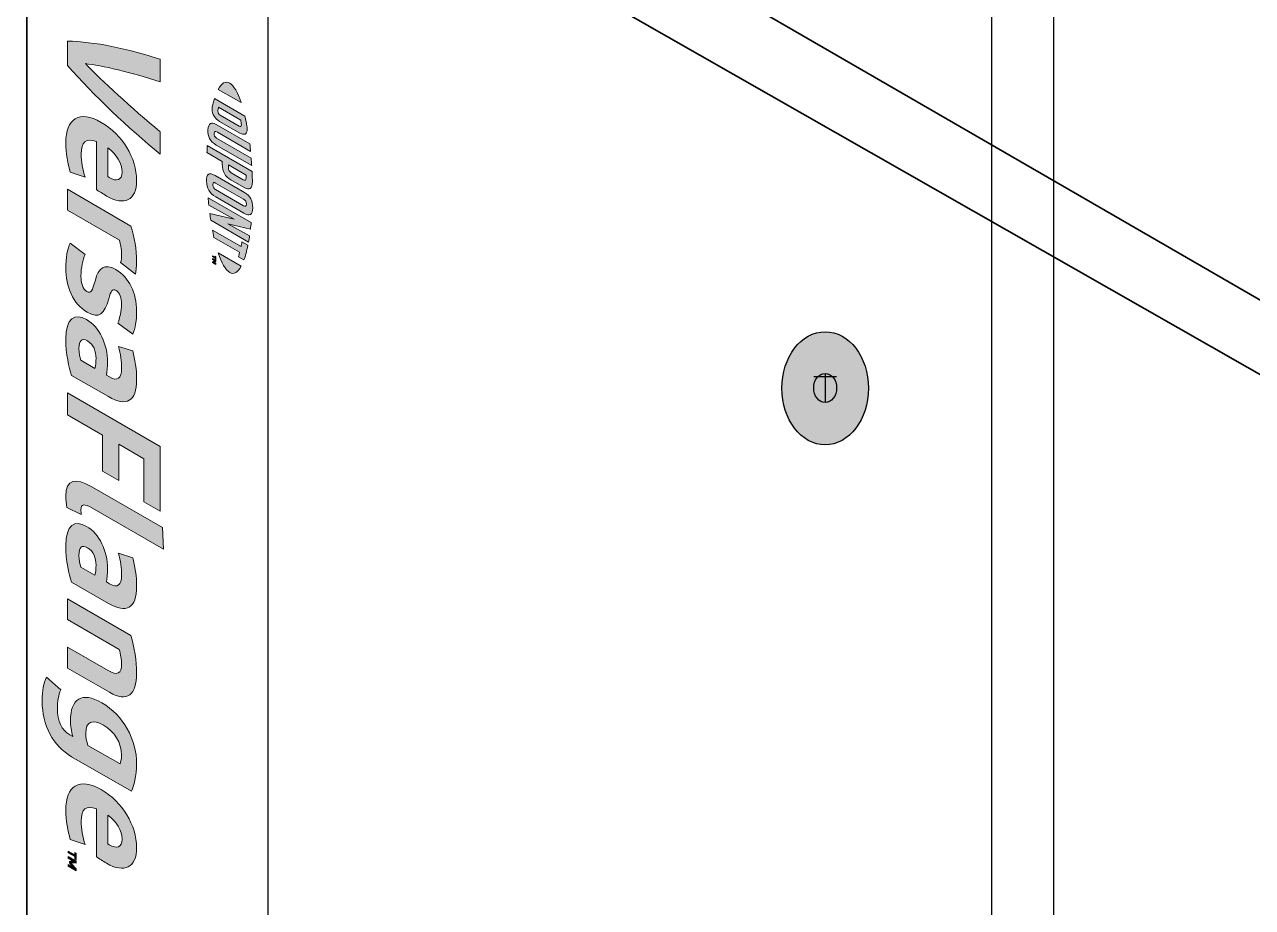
# Model space of a CAD drawing. Header units: inches. Extents: x -20.8 to 74.7, y -53.7 to 19.1.
# Drawn here: x 59.351 to 60.793, y -35.533 to -34.496 of the extents above; entities that cross this region are included whole.
import ezdxf

# ---------------------------------------------------------------- set-up
doc = ezdxf.new("R2010")
doc.units = ezdxf.units.IN
doc.header["$MEASUREMENT"] = 0
for name, color, linetype, lineweight in [('.ATI-TEXT', 7, 'Continuous', 0), ('G-ANNO-TTLB', 7, 'Continuous', 0), ('TYVEK', 7, 'Continuous', 0)]:
    doc.layers.add(name, color=color, linetype=linetype, lineweight=lineweight)

# ---------------------------------------------------------------- blocks, each defined once
blk = doc.blocks.new('Block_549')
at = {"layer": 'TYVEK', "true_color": 0x18467f, "transparency": 33554687}
h = blk.add_hatch(color=156, dxfattribs=at)
h.dxf.hatch_style = 2
edge = h.paths.add_edge_path()
edge.add_spline(control_points=[(59.5917, -34.5645), (59.5868, -34.5616), (59.5821, -34.5645), (59.5781, -34.5718), (59.5781, -34.5718), (59.6052, -34.5874), (59.6052, -34.5874), (59.6013, -34.5755), (59.5967, -34.5673), (59.5917, -34.5645)], knot_values=[0, 0, 0, 0, 1, 1, 1, 2, 2, 2, 3, 3, 3, 3], degree=3, periodic=0)
edge.add_line((59.5917, -34.5645), (59.5917, -34.5645))
h = blk.add_hatch(color=156, dxfattribs=at)
h.dxf.hatch_style = 2
edge = h.paths.add_edge_path()
edge.add_spline(control_points=[(59.5807, -34.6022), (59.5786, -34.601), (59.5779, -34.5992), (59.5779, -34.5975), (59.5779, -34.5961), (59.5783, -34.5943), (59.5787, -34.5929), (59.5787, -34.5929), (59.6046, -34.6078), (59.6046, -34.6078), (59.605, -34.6097), (59.6054, -34.612), (59.6054, -34.6134), (59.6054, -34.6151), (59.6047, -34.6161), (59.6027, -34.6149), (59.6027, -34.6149), (59.5807, -34.6022), (59.5807, -34.6022)], knot_values=[0, 0, 0, 0, 1, 1, 1, 2, 2, 2, 3, 3, 3, 4, 4, 4, 5, 5, 5, 6, 6, 6, 6], degree=3, periodic=0)
edge = h.paths.add_edge_path()
edge.add_spline(control_points=[(59.6122, -34.6184), (59.6122, -34.6157), (59.6115, -34.6114), (59.6096, -34.6033), (59.6096, -34.6033), (59.5737, -34.5826), (59.5737, -34.5826), (59.5721, -34.5878), (59.5711, -34.592), (59.5711, -34.5947), (59.5711, -34.6009), (59.5744, -34.6063), (59.5797, -34.6094), (59.5797, -34.6094), (59.6036, -34.6231), (59.6036, -34.6231), (59.6089, -34.6262), (59.6122, -34.6246), (59.6122, -34.6184)], knot_values=[0, 0, 0, 0, 1, 1, 1, 2, 2, 2, 3, 3, 3, 4, 4, 4, 5, 5, 5, 6, 6, 6, 6], degree=3, periodic=0)
edge.add_line((59.6122, -34.6184), (59.6122, -34.6184))
h = blk.add_hatch(color=156, dxfattribs=at)
h.dxf.hatch_style = 2
edge = h.paths.add_edge_path()
edge.add_spline(control_points=[(59.5764, -34.6291), (59.5744, -34.6279), (59.573, -34.6263), (59.5734, -34.6235), (59.5737, -34.6208), (59.5747, -34.6206), (59.5772, -34.622), (59.5772, -34.622), (59.6163, -34.6446), (59.6163, -34.6446), (59.6161, -34.6426), (59.6156, -34.6379), (59.6154, -34.6359), (59.6154, -34.6359), (59.5758, -34.6131), (59.5758, -34.6131), (59.5695, -34.6095), (59.5671, -34.6116), (59.5662, -34.6194), (59.5655, -34.6266), (59.5688, -34.6332), (59.5758, -34.6372), (59.5758, -34.6372), (59.6176, -34.6613), (59.6176, -34.6613), (59.6175, -34.6597), (59.6171, -34.6543), (59.617, -34.6525), (59.617, -34.6525), (59.5764, -34.6291), (59.5764, -34.6291)], knot_values=[0, 0, 0, 0, 1, 1, 1, 2, 2, 2, 3, 3, 3, 4, 4, 4, 5, 5, 5, 6, 6, 6, 7, 7, 7, 8, 8, 8, 9, 9, 9, 10, 10, 10, 10], degree=3, periodic=0)
h = blk.add_hatch(color=156, dxfattribs=at)
h.dxf.hatch_style = 2
edge = h.paths.add_edge_path()
edge.add_spline(control_points=[(59.5936, -34.6699), (59.5914, -34.6686), (59.5902, -34.667), (59.5902, -34.6636), (59.5902, -34.6636), (59.5902, -34.6606), (59.5902, -34.6606), (59.5902, -34.6606), (59.611, -34.6726), (59.611, -34.6726), (59.611, -34.6739), (59.611, -34.6747), (59.611, -34.6755), (59.611, -34.6792), (59.6098, -34.6792), (59.6075, -34.6779), (59.6075, -34.6779), (59.5936, -34.6699), (59.5936, -34.6699)], knot_values=[0, 0, 0, 0, 1, 1, 1, 2, 2, 2, 3, 3, 3, 4, 4, 4, 5, 5, 5, 6, 6, 6, 6], degree=3, periodic=0)
edge = h.paths.add_edge_path()
edge.add_spline(control_points=[(59.6184, -34.6802), (59.6184, -34.6787), (59.6182, -34.6732), (59.618, -34.6682), (59.618, -34.6682), (59.5653, -34.6378), (59.5653, -34.6378), (59.5653, -34.6394), (59.5651, -34.6437), (59.565, -34.6461), (59.565, -34.6461), (59.5829, -34.6564), (59.5829, -34.6564), (59.5829, -34.6564), (59.5829, -34.6597), (59.5829, -34.6597), (59.5829, -34.6686), (59.5864, -34.6743), (59.5931, -34.6781), (59.5931, -34.6781), (59.6086, -34.6871), (59.6086, -34.6871), (59.6151, -34.6909), (59.6184, -34.6886), (59.6184, -34.6802)], knot_values=[0, 0, 0, 0, 1, 1, 1, 2, 2, 2, 3, 3, 3, 4, 4, 4, 5, 5, 5, 6, 6, 6, 7, 7, 7, 8, 8, 8, 8], degree=3, periodic=0)
edge.add_line((59.6184, -34.6802), (59.6184, -34.6802))
h = blk.add_hatch(color=156, dxfattribs=at)
h.dxf.hatch_style = 2
edge = h.paths.add_edge_path()
edge.add_spline(control_points=[(59.5752, -34.6896), (59.5732, -34.6884), (59.5721, -34.6869), (59.572, -34.6839), (59.5719, -34.6808), (59.5731, -34.6806), (59.5752, -34.6818), (59.5752, -34.6818), (59.608, -34.7008), (59.608, -34.7008), (59.6102, -34.702), (59.6114, -34.7036), (59.6113, -34.7066), (59.6112, -34.7096), (59.6101, -34.7097), (59.608, -34.7085), (59.608, -34.7085), (59.5752, -34.6896), (59.5752, -34.6896)], knot_values=[0, 0, 0, 0, 1, 1, 1, 2, 2, 2, 3, 3, 3, 4, 4, 4, 5, 5, 5, 6, 6, 6, 6], degree=3, periodic=0)
edge = h.paths.add_edge_path()
edge.add_spline(control_points=[(59.6187, -34.7108), (59.619, -34.7032), (59.616, -34.6968), (59.609, -34.6928), (59.609, -34.6928), (59.5746, -34.6729), (59.5746, -34.6729), (59.5673, -34.6687), (59.5643, -34.6712), (59.5646, -34.6796), (59.5649, -34.6879), (59.5676, -34.6937), (59.5754, -34.6982), (59.5754, -34.6982), (59.6083, -34.7172), (59.6083, -34.7172), (59.6157, -34.7215), (59.6183, -34.7192), (59.6187, -34.7108)], knot_values=[0, 0, 0, 0, 1, 1, 1, 2, 2, 2, 3, 3, 3, 4, 4, 4, 5, 5, 5, 6, 6, 6, 6], degree=3, periodic=0)
edge.add_line((59.6187, -34.7108), (59.6187, -34.7108))
h = blk.add_hatch(color=156, dxfattribs=at)
h.dxf.hatch_style = 2
edge = h.paths.add_edge_path()
edge.add_spline(control_points=[(59.5894, -34.7298), (59.5894, -34.7298), (59.6161, -34.7359), (59.6161, -34.7359), (59.6164, -34.7335), (59.6167, -34.7305), (59.6169, -34.7283), (59.6169, -34.7283), (59.5664, -34.6991), (59.5664, -34.6991), (59.5665, -34.7009), (59.567, -34.7054), (59.5672, -34.7077), (59.5672, -34.7077), (59.597, -34.7242), (59.597, -34.7242), (59.597, -34.7242), (59.5684, -34.7177), (59.5684, -34.7177), (59.5687, -34.72), (59.5691, -34.7233), (59.5695, -34.7256), (59.5695, -34.7256), (59.6138, -34.7512), (59.6138, -34.7512), (59.6142, -34.7493), (59.6148, -34.7457), (59.615, -34.744), (59.615, -34.744), (59.5894, -34.7298), (59.5894, -34.7298)], knot_values=[0, 0, 0, 0, 1, 1, 1, 2, 2, 2, 3, 3, 3, 4, 4, 4, 5, 5, 5, 6, 6, 6, 7, 7, 7, 8, 8, 8, 9, 9, 9, 10, 10, 10, 10], degree=3, periodic=0)
h = blk.add_hatch(color=156, dxfattribs=at)
h.dxf.hatch_style = 2
edge = h.paths.add_edge_path()
edge.add_spline(control_points=[(59.6061, -34.7509), (59.6058, -34.7528), (59.6054, -34.7547), (59.605, -34.7564), (59.605, -34.7564), (59.5714, -34.7371), (59.5714, -34.7371), (59.5718, -34.7391), (59.5726, -34.743), (59.5732, -34.7457), (59.5732, -34.7457), (59.6034, -34.7631), (59.6034, -34.7631), (59.6029, -34.765), (59.6024, -34.7668), (59.6019, -34.7684), (59.6019, -34.7684), (59.6084, -34.7722), (59.6084, -34.7722), (59.6102, -34.7672), (59.6117, -34.7617), (59.6131, -34.7549), (59.6131, -34.7549), (59.6061, -34.7509), (59.6061, -34.7509)], knot_values=[0, 0, 0, 0, 1, 1, 1, 2, 2, 2, 3, 3, 3, 4, 4, 4, 5, 5, 5, 6, 6, 6, 7, 7, 7, 8, 8, 8, 8], degree=3, periodic=0)
h = blk.add_hatch(color=156, dxfattribs=at)
h.dxf.hatch_style = 2
edge = h.paths.add_edge_path()
edge.add_spline(control_points=[(59.5754, -34.7729), (59.5754, -34.7729), (59.5754, -34.7738), (59.5754, -34.7738), (59.5754, -34.7738), (59.5736, -34.7741), (59.5736, -34.7741), (59.5736, -34.7741), (59.5754, -34.7765), (59.5754, -34.7765), (59.5754, -34.7765), (59.5754, -34.7774), (59.5754, -34.7774), (59.5754, -34.7774), (59.5715, -34.7752), (59.5715, -34.7752), (59.5715, -34.7752), (59.5715, -34.7743), (59.5715, -34.7743), (59.5715, -34.7743), (59.5743, -34.7759), (59.5743, -34.7759), (59.5743, -34.7759), (59.5724, -34.7735), (59.5724, -34.7735), (59.5724, -34.7735), (59.5724, -34.7734), (59.5724, -34.7734), (59.5724, -34.7734), (59.5743, -34.7731), (59.5743, -34.7731), (59.5743, -34.7731), (59.5715, -34.7715), (59.5715, -34.7715), (59.5715, -34.7715), (59.5715, -34.7706), (59.5715, -34.7706), (59.5715, -34.7706), (59.5754, -34.7729), (59.5754, -34.7729)], knot_values=[0, 0, 0, 0, 1, 1, 1, 2, 2, 2, 3, 3, 3, 4, 4, 4, 5, 5, 5, 6, 6, 6, 7, 7, 7, 8, 8, 8, 9, 9, 9, 10, 10, 10, 11, 11, 11, 12, 12, 12, 13, 13, 13, 13], degree=3, periodic=0)
edge = h.paths.add_edge_path()
edge.add_spline(control_points=[(59.5747, -34.7693), (59.5747, -34.7693), (59.5747, -34.7679), (59.5747, -34.7679), (59.5747, -34.7679), (59.5754, -34.7683), (59.5754, -34.7683), (59.5754, -34.7683), (59.5754, -34.7719), (59.5754, -34.7719), (59.5754, -34.7719), (59.5747, -34.7715), (59.5747, -34.7715), (59.5747, -34.7715), (59.5747, -34.7702), (59.5747, -34.7702), (59.5747, -34.7702), (59.5715, -34.7683), (59.5715, -34.7683), (59.5715, -34.7683), (59.5715, -34.7674), (59.5715, -34.7674), (59.5715, -34.7674), (59.5747, -34.7693), (59.5747, -34.7693)], knot_values=[0, 0, 0, 0, 1, 1, 1, 2, 2, 2, 3, 3, 3, 4, 4, 4, 5, 5, 5, 6, 6, 6, 7, 7, 7, 8, 8, 8, 8], degree=3, periodic=0)
h = blk.add_hatch(color=156, dxfattribs=at)
h.dxf.hatch_style = 2
edge = h.paths.add_edge_path()
edge.add_spline(control_points=[(59.5917, -34.7868), (59.5868, -34.784), (59.5821, -34.7757), (59.5781, -34.7638), (59.5781, -34.7638), (59.6052, -34.7795), (59.6052, -34.7795), (59.6013, -34.7868), (59.5967, -34.7897), (59.5917, -34.7868)], knot_values=[0, 0, 0, 0, 1, 1, 1, 2, 2, 2, 3, 3, 3, 3], degree=3, periodic=0)
edge.add_line((59.5917, -34.7868), (59.5917, -34.7868))
at = {"layer": 'TYVEK'}
for points, knots in [([(59.5917, -34.5645), (59.5868, -34.5616), (59.5821, -34.5645), (59.5781, -34.5718), (59.5781, -34.5718), (59.6052, -34.5874), (59.6052, -34.5874), (59.6013, -34.5755), (59.5967, -34.5673), (59.5917, -34.5645)], [0, 0, 0, 0, 1, 1, 1, 2, 2, 2, 3, 3, 3, 3]), ([(59.6122, -34.6184), (59.6122, -34.6157), (59.6115, -34.6114), (59.6096, -34.6033), (59.6096, -34.6033), (59.5737, -34.5826), (59.5737, -34.5826), (59.5721, -34.5878), (59.5711, -34.592), (59.5711, -34.5947), (59.5711, -34.6009), (59.5744, -34.6063), (59.5797, -34.6094), (59.5797, -34.6094), (59.6036, -34.6231), (59.6036, -34.6231), (59.6089, -34.6262), (59.6122, -34.6246), (59.6122, -34.6184)], [0, 0, 0, 0, 1, 1, 1, 2, 2, 2, 3, 3, 3, 4, 4, 4, 5, 5, 5, 6, 6, 6, 6]), ([(59.5807, -34.6022), (59.5786, -34.601), (59.5779, -34.5992), (59.5779, -34.5975), (59.5779, -34.5961), (59.5783, -34.5943), (59.5787, -34.5929), (59.5787, -34.5929), (59.6046, -34.6078), (59.6046, -34.6078), (59.605, -34.6097), (59.6054, -34.612), (59.6054, -34.6134), (59.6054, -34.6151), (59.6047, -34.6161), (59.6027, -34.6149), (59.6027, -34.6149), (59.5807, -34.6022), (59.5807, -34.6022)], [0, 0, 0, 0, 1, 1, 1, 2, 2, 2, 3, 3, 3, 4, 4, 4, 5, 5, 5, 6, 6, 6, 6]), ([(59.5764, -34.6291), (59.5744, -34.6279), (59.573, -34.6263), (59.5734, -34.6235), (59.5737, -34.6208), (59.5747, -34.6206), (59.5772, -34.622), (59.5772, -34.622), (59.6163, -34.6446), (59.6163, -34.6446), (59.6161, -34.6426), (59.6156, -34.6379), (59.6154, -34.6359), (59.6154, -34.6359), (59.5758, -34.6131), (59.5758, -34.6131), (59.5695, -34.6095), (59.5671, -34.6116), (59.5662, -34.6194), (59.5655, -34.6266), (59.5688, -34.6332), (59.5758, -34.6372), (59.5758, -34.6372), (59.6176, -34.6613), (59.6176, -34.6613), (59.6175, -34.6597), (59.6171, -34.6543), (59.617, -34.6525), (59.617, -34.6525), (59.5764, -34.6291), (59.5764, -34.6291)], [0, 0, 0, 0, 1, 1, 1, 2, 2, 2, 3, 3, 3, 4, 4, 4, 5, 5, 5, 6, 6, 6, 7, 7, 7, 8, 8, 8, 9, 9, 9, 10, 10, 10, 10]), ([(59.6184, -34.6802), (59.6184, -34.6787), (59.6182, -34.6732), (59.618, -34.6682), (59.618, -34.6682), (59.5653, -34.6378), (59.5653, -34.6378), (59.5653, -34.6394), (59.5651, -34.6437), (59.565, -34.6461), (59.565, -34.6461), (59.5829, -34.6564), (59.5829, -34.6564), (59.5829, -34.6564), (59.5829, -34.6597), (59.5829, -34.6597), (59.5829, -34.6686), (59.5864, -34.6743), (59.5931, -34.6781), (59.5931, -34.6781), (59.6086, -34.6871), (59.6086, -34.6871), (59.6151, -34.6909), (59.6184, -34.6886), (59.6184, -34.6802)], [0, 0, 0, 0, 1, 1, 1, 2, 2, 2, 3, 3, 3, 4, 4, 4, 5, 5, 5, 6, 6, 6, 7, 7, 7, 8, 8, 8, 8]), ([(59.6187, -34.7108), (59.619, -34.7032), (59.616, -34.6968), (59.609, -34.6928), (59.609, -34.6928), (59.5746, -34.6729), (59.5746, -34.6729), (59.5673, -34.6687), (59.5643, -34.6712), (59.5646, -34.6796), (59.5649, -34.6879), (59.5676, -34.6937), (59.5754, -34.6982), (59.5754, -34.6982), (59.6083, -34.7172), (59.6083, -34.7172), (59.6157, -34.7215), (59.6183, -34.7192), (59.6187, -34.7108)], [0, 0, 0, 0, 1, 1, 1, 2, 2, 2, 3, 3, 3, 4, 4, 4, 5, 5, 5, 6, 6, 6, 6]), ([(59.5936, -34.6699), (59.5914, -34.6686), (59.5902, -34.667), (59.5902, -34.6636), (59.5902, -34.6636), (59.5902, -34.6606), (59.5902, -34.6606), (59.5902, -34.6606), (59.611, -34.6726), (59.611, -34.6726), (59.611, -34.6739), (59.611, -34.6747), (59.611, -34.6755), (59.611, -34.6792), (59.6098, -34.6792), (59.6075, -34.6779), (59.6075, -34.6779), (59.5936, -34.6699), (59.5936, -34.6699)], [0, 0, 0, 0, 1, 1, 1, 2, 2, 2, 3, 3, 3, 4, 4, 4, 5, 5, 5, 6, 6, 6, 6]), ([(59.5752, -34.6896), (59.5732, -34.6884), (59.5721, -34.6869), (59.572, -34.6839), (59.5719, -34.6808), (59.5731, -34.6806), (59.5752, -34.6818), (59.5752, -34.6818), (59.608, -34.7008), (59.608, -34.7008), (59.6102, -34.702), (59.6114, -34.7036), (59.6113, -34.7066), (59.6112, -34.7096), (59.6101, -34.7097), (59.608, -34.7085), (59.608, -34.7085), (59.5752, -34.6896), (59.5752, -34.6896)], [0, 0, 0, 0, 1, 1, 1, 2, 2, 2, 3, 3, 3, 4, 4, 4, 5, 5, 5, 6, 6, 6, 6]), ([(59.5894, -34.7298), (59.5894, -34.7298), (59.6161, -34.7359), (59.6161, -34.7359), (59.6164, -34.7335), (59.6167, -34.7305), (59.6169, -34.7283), (59.6169, -34.7283), (59.5664, -34.6991), (59.5664, -34.6991), (59.5665, -34.7009), (59.567, -34.7054), (59.5672, -34.7077), (59.5672, -34.7077), (59.597, -34.7242), (59.597, -34.7242), (59.597, -34.7242), (59.5684, -34.7177), (59.5684, -34.7177), (59.5687, -34.72), (59.5691, -34.7233), (59.5695, -34.7256), (59.5695, -34.7256), (59.6138, -34.7512), (59.6138, -34.7512), (59.6142, -34.7493), (59.6148, -34.7457), (59.615, -34.744), (59.615, -34.744), (59.5894, -34.7298), (59.5894, -34.7298)], [0, 0, 0, 0, 1, 1, 1, 2, 2, 2, 3, 3, 3, 4, 4, 4, 5, 5, 5, 6, 6, 6, 7, 7, 7, 8, 8, 8, 9, 9, 9, 10, 10, 10, 10]), ([(59.6061, -34.7509), (59.6058, -34.7528), (59.6054, -34.7547), (59.605, -34.7564), (59.605, -34.7564), (59.5714, -34.7371), (59.5714, -34.7371), (59.5718, -34.7391), (59.5726, -34.743), (59.5732, -34.7457), (59.5732, -34.7457), (59.6034, -34.7631), (59.6034, -34.7631), (59.6029, -34.765), (59.6024, -34.7668), (59.6019, -34.7684), (59.6019, -34.7684), (59.6084, -34.7722), (59.6084, -34.7722), (59.6102, -34.7672), (59.6117, -34.7617), (59.6131, -34.7549), (59.6131, -34.7549), (59.6061, -34.7509), (59.6061, -34.7509)], [0, 0, 0, 0, 1, 1, 1, 2, 2, 2, 3, 3, 3, 4, 4, 4, 5, 5, 5, 6, 6, 6, 7, 7, 7, 8, 8, 8, 8]), ([(59.5747, -34.7693), (59.5747, -34.7693), (59.5747, -34.7679), (59.5747, -34.7679), (59.5747, -34.7679), (59.5754, -34.7683), (59.5754, -34.7683), (59.5754, -34.7683), (59.5754, -34.7719), (59.5754, -34.7719), (59.5754, -34.7719), (59.5747, -34.7715), (59.5747, -34.7715), (59.5747, -34.7715), (59.5747, -34.7702), (59.5747, -34.7702), (59.5747, -34.7702), (59.5715, -34.7683), (59.5715, -34.7683), (59.5715, -34.7683), (59.5715, -34.7674), (59.5715, -34.7674), (59.5715, -34.7674), (59.5747, -34.7693), (59.5747, -34.7693)], [0, 0, 0, 0, 1, 1, 1, 2, 2, 2, 3, 3, 3, 4, 4, 4, 5, 5, 5, 6, 6, 6, 7, 7, 7, 8, 8, 8, 8]), ([(59.5754, -34.7729), (59.5754, -34.7729), (59.5754, -34.7738), (59.5754, -34.7738), (59.5754, -34.7738), (59.5736, -34.7741), (59.5736, -34.7741), (59.5736, -34.7741), (59.5754, -34.7765), (59.5754, -34.7765), (59.5754, -34.7765), (59.5754, -34.7774), (59.5754, -34.7774), (59.5754, -34.7774), (59.5715, -34.7752), (59.5715, -34.7752), (59.5715, -34.7752), (59.5715, -34.7743), (59.5715, -34.7743), (59.5715, -34.7743), (59.5743, -34.7759), (59.5743, -34.7759), (59.5743, -34.7759), (59.5724, -34.7735), (59.5724, -34.7735), (59.5724, -34.7735), (59.5724, -34.7734), (59.5724, -34.7734), (59.5724, -34.7734), (59.5743, -34.7731), (59.5743, -34.7731), (59.5743, -34.7731), (59.5715, -34.7715), (59.5715, -34.7715), (59.5715, -34.7715), (59.5715, -34.7706), (59.5715, -34.7706), (59.5715, -34.7706), (59.5754, -34.7729), (59.5754, -34.7729)], [0, 0, 0, 0, 1, 1, 1, 2, 2, 2, 3, 3, 3, 4, 4, 4, 5, 5, 5, 6, 6, 6, 7, 7, 7, 8, 8, 8, 9, 9, 9, 10, 10, 10, 11, 11, 11, 12, 12, 12, 13, 13, 13, 13]), ([(59.5917, -34.7868), (59.5868, -34.784), (59.5821, -34.7757), (59.5781, -34.7638), (59.5781, -34.7638), (59.6052, -34.7795), (59.6052, -34.7795), (59.6013, -34.7868), (59.5967, -34.7897), (59.5917, -34.7868)], [0, 0, 0, 0, 1, 1, 1, 2, 2, 2, 3, 3, 3, 3])]:
    blk.add_open_spline(points, degree=3, knots=knots, dxfattribs=at)
blk = doc.blocks.new('Block_551')
at = {"layer": 'TYVEK', "true_color": 0x18467f, "transparency": 33554687}
h = blk.add_hatch(color=156, dxfattribs=at)
h.dxf.hatch_style = 2
h.paths.add_polyline_path([(59.4099, -35.4708), (59.4099, -35.468), (59.4115, -35.4689), (59.4115, -35.4768), (59.4099, -35.4759), (59.4099, -35.473), (59.4021, -35.4686), (59.4021, -35.4664)])
h = blk.add_hatch(color=156, dxfattribs=at)
h.dxf.hatch_style = 2
edge = h.paths.add_edge_path()
edge.add_spline(control_points=[(59.4115, -35.4896), (59.4115, -35.4896), (59.4021, -35.4842), (59.4021, -35.4842), (59.4021, -35.4842), (59.4021, -35.4822), (59.4021, -35.4822), (59.4021, -35.4822), (59.4066, -35.4848), (59.4066, -35.4848), (59.4072, -35.4851), (59.4077, -35.4855), (59.4083, -35.4859), (59.4068, -35.4843), (59.4053, -35.4825), (59.4037, -35.4804), (59.4037, -35.4804), (59.4037, -35.4786), (59.4037, -35.4786), (59.4053, -35.4784), (59.4069, -35.4783), (59.4083, -35.4784), (59.4078, -35.4781), (59.4072, -35.4778), (59.4066, -35.4775), (59.4066, -35.4775), (59.4021, -35.4749), (59.4021, -35.4749), (59.4021, -35.4749), (59.4021, -35.4729), (59.4021, -35.4729), (59.4021, -35.4729), (59.4115, -35.4783), (59.4115, -35.4783), (59.4115, -35.4783), (59.4115, -35.4805), (59.4115, -35.4805), (59.4094, -35.4803), (59.4076, -35.4803), (59.4056, -35.4806), (59.4076, -35.4832), (59.4094, -35.4852), (59.4115, -35.4874), (59.4115, -35.4874), (59.4115, -35.4896), (59.4115, -35.4896)], knot_values=[0, 0, 0, 0, 1, 1, 1, 2, 2, 2, 3, 3, 3, 4, 4, 4, 5, 5, 5, 6, 6, 6, 7, 7, 7, 8, 8, 8, 9, 9, 9, 10, 10, 10, 11, 11, 11, 12, 12, 12, 13, 13, 13, 14, 14, 14, 15, 15, 15, 15], degree=3, periodic=0)
at = {"layer": 'TYVEK'}
blk.add_lwpolyline([(59.4099, -35.4708), (59.4099, -35.468), (59.4115, -35.4689), (59.4115, -35.4768), (59.4099, -35.4759), (59.4099, -35.473), (59.4021, -35.4686), (59.4021, -35.4664)], close=True, dxfattribs=at)
blk.add_open_spline([(59.4115, -35.4896), (59.4115, -35.4896), (59.4021, -35.4842), (59.4021, -35.4842), (59.4021, -35.4842), (59.4021, -35.4822), (59.4021, -35.4822), (59.4021, -35.4822), (59.4066, -35.4848), (59.4066, -35.4848), (59.4072, -35.4851), (59.4077, -35.4855), (59.4083, -35.4859), (59.4068, -35.4843), (59.4053, -35.4825), (59.4037, -35.4804), (59.4037, -35.4804), (59.4037, -35.4786), (59.4037, -35.4786), (59.4053, -35.4784), (59.4069, -35.4783), (59.4083, -35.4784), (59.4078, -35.4781), (59.4072, -35.4778), (59.4066, -35.4775), (59.4066, -35.4775), (59.4021, -35.4749), (59.4021, -35.4749), (59.4021, -35.4749), (59.4021, -35.4729), (59.4021, -35.4729), (59.4021, -35.4729), (59.4115, -35.4783), (59.4115, -35.4783), (59.4115, -35.4783), (59.4115, -35.4805), (59.4115, -35.4805), (59.4094, -35.4803), (59.4076, -35.4803), (59.4056, -35.4806), (59.4076, -35.4832), (59.4094, -35.4852), (59.4115, -35.4874), (59.4115, -35.4874), (59.4115, -35.4896), (59.4115, -35.4896)], degree=3, knots=[0, 0, 0, 0, 1, 1, 1, 2, 2, 2, 3, 3, 3, 4, 4, 4, 5, 5, 5, 6, 6, 6, 7, 7, 7, 8, 8, 8, 9, 9, 9, 10, 10, 10, 11, 11, 11, 12, 12, 12, 13, 13, 13, 14, 14, 14, 15, 15, 15, 15], dxfattribs=at)
blk = doc.blocks.new('Block_552')
at = {"layer": 'TYVEK', "true_color": 0x18467f, "transparency": 33554687}
h = blk.add_hatch(color=156, dxfattribs=at)
h.dxf.hatch_style = 2
edge = h.paths.add_edge_path()
edge.add_spline(control_points=[(59.4011, -34.515), (59.4322, -34.5159), (59.4728, -34.524), (59.51, -34.5365), (59.51, -34.5365), (59.51, -34.5629), (59.51, -34.5629), (59.4765, -34.552), (59.4409, -34.5435), (59.4224, -34.5416), (59.4409, -34.5612), (59.4765, -34.5939), (59.51, -34.6216), (59.51, -34.6216), (59.51, -34.648), (59.51, -34.648), (59.4728, -34.6176), (59.4322, -34.5788), (59.4011, -34.5437), (59.4011, -34.5437), (59.4011, -34.515), (59.4011, -34.515)], knot_values=[0, 0, 0, 0, 1, 1, 1, 2, 2, 2, 3, 3, 3, 4, 4, 4, 5, 5, 5, 6, 6, 6, 7, 7, 7, 7], degree=3, periodic=0)
h = blk.add_hatch(color=156, dxfattribs=at)
h.dxf.hatch_style = 2
edge = h.paths.add_edge_path()
edge.add_spline(control_points=[(59.4484, -34.6404), (59.4484, -34.6404), (59.4484, -34.6743), (59.4484, -34.6743), (59.4484, -34.6743), (59.4502, -34.6754), (59.4502, -34.6754), (59.459, -34.6804), (59.4653, -34.6787), (59.4653, -34.6689), (59.4653, -34.6586), (59.459, -34.6481), (59.4484, -34.6404)], knot_values=[0, 0, 0, 0, 1, 1, 1, 2, 2, 2, 3, 3, 3, 4, 4, 4, 4], degree=3, periodic=0)
edge = h.paths.add_edge_path()
edge.add_spline(control_points=[(59.4045, -34.6691), (59.4014, -34.6595), (59.3992, -34.6466), (59.3992, -34.6348), (59.3992, -34.6061), (59.4151, -34.5957), (59.4409, -34.6106), (59.4656, -34.6249), (59.4824, -34.6526), (59.4824, -34.6788), (59.4824, -34.7021), (59.468, -34.7091), (59.4471, -34.6971), (59.4425, -34.6944), (59.4384, -34.6917), (59.4353, -34.6896), (59.4353, -34.6896), (59.4353, -34.6332), (59.4353, -34.6332), (59.4229, -34.6283), (59.4173, -34.6335), (59.4173, -34.6478), (59.4173, -34.6565), (59.419, -34.6659), (59.4218, -34.6751), (59.4218, -34.6751), (59.4045, -34.6691), (59.4045, -34.6691)], knot_values=[0, 0, 0, 0, 1, 1, 1, 2, 2, 2, 3, 3, 3, 4, 4, 4, 5, 5, 5, 6, 6, 6, 7, 7, 7, 8, 8, 8, 9, 9, 9, 9], degree=3, periodic=0)
h = blk.add_hatch(color=156, dxfattribs=at)
h.dxf.hatch_style = 2
edge = h.paths.add_edge_path()
edge.add_spline(control_points=[(59.4824, -34.7737), (59.4824, -34.7801), (59.4818, -34.7858), (59.481, -34.7889), (59.481, -34.7889), (59.4635, -34.7752), (59.4635, -34.7752), (59.4644, -34.7727), (59.4647, -34.7691), (59.4647, -34.7654), (59.4647, -34.7588), (59.4636, -34.7537), (59.4621, -34.7491), (59.4621, -34.7491), (59.4011, -34.7138), (59.4011, -34.7138), (59.4011, -34.7138), (59.4011, -34.6892), (59.4011, -34.6892), (59.4011, -34.6892), (59.4756, -34.7323), (59.4756, -34.7323), (59.4798, -34.7443), (59.4824, -34.7608), (59.4824, -34.7737)], knot_values=[0, 0, 0, 0, 1, 1, 1, 2, 2, 2, 3, 3, 3, 4, 4, 4, 5, 5, 5, 6, 6, 6, 7, 7, 7, 8, 8, 8, 8], degree=3, periodic=0)
h = blk.add_hatch(color=156, dxfattribs=at)
h.dxf.hatch_style = 2
edge = h.paths.add_edge_path()
edge.add_spline(control_points=[(59.4605, -34.8466), (59.4627, -34.8396), (59.4647, -34.8328), (59.4647, -34.8242), (59.4647, -34.8167), (59.4628, -34.8107), (59.4583, -34.8081), (59.4537, -34.8054), (59.4523, -34.8087), (59.4496, -34.8178), (59.4446, -34.8356), (59.4386, -34.8418), (59.4243, -34.8335), (59.4075, -34.8238), (59.3992, -34.8034), (59.3992, -34.7816), (59.3992, -34.7702), (59.4012, -34.7587), (59.4044, -34.7523), (59.4044, -34.7523), (59.4219, -34.7658), (59.4219, -34.7658), (59.4193, -34.7721), (59.417, -34.7808), (59.417, -34.7913), (59.417, -34.7995), (59.4194, -34.8066), (59.4238, -34.8092), (59.4289, -34.8121), (59.4303, -34.8085), (59.4339, -34.7959), (59.4376, -34.7817), (59.4443, -34.7757), (59.4579, -34.7835), (59.4737, -34.7927), (59.4824, -34.8107), (59.4824, -34.8325), (59.4824, -34.8427), (59.4806, -34.8532), (59.4779, -34.8593), (59.4779, -34.8593), (59.4605, -34.8466), (59.4605, -34.8466)], knot_values=[0, 0, 0, 0, 1, 1, 1, 2, 2, 2, 3, 3, 3, 4, 4, 4, 5, 5, 5, 6, 6, 6, 7, 7, 7, 8, 8, 8, 9, 9, 9, 10, 10, 10, 11, 11, 11, 12, 12, 12, 13, 13, 13, 14, 14, 14, 14], degree=3, periodic=0)
h = blk.add_hatch(color=156, dxfattribs=at)
h.dxf.hatch_style = 2
edge = h.paths.add_edge_path()
edge.add_spline(control_points=[(59.4168, -34.89), (59.4168, -34.89), (59.4334, -34.8996), (59.4334, -34.8996), (59.4342, -34.896), (59.4347, -34.8919), (59.4347, -34.8877), (59.4347, -34.8795), (59.4319, -34.8714), (59.4246, -34.8672), (59.418, -34.8634), (59.4146, -34.8668), (59.4146, -34.8763), (59.4146, -34.8816), (59.4156, -34.8866), (59.4168, -34.89)], knot_values=[0, 0, 0, 0, 1, 1, 1, 2, 2, 2, 3, 3, 3, 4, 4, 4, 5, 5, 5, 5], degree=3, periodic=0)
edge = h.paths.add_edge_path()
edge.add_spline(control_points=[(59.3992, -34.8649), (59.3992, -34.8404), (59.4096, -34.8342), (59.4236, -34.8422), (59.439, -34.8511), (59.4481, -34.8708), (59.4482, -34.8923), (59.4482, -34.8973), (59.4476, -34.9033), (59.447, -34.9074), (59.447, -34.9074), (59.4507, -34.9096), (59.4507, -34.9096), (59.4602, -34.9151), (59.4647, -34.9114), (59.4647, -34.8995), (59.4647, -34.8916), (59.4636, -34.8826), (59.461, -34.8738), (59.461, -34.8738), (59.4778, -34.879), (59.4778, -34.879), (59.4806, -34.8883), (59.4824, -34.9017), (59.4824, -34.9126), (59.4824, -34.9388), (59.4703, -34.9448), (59.4493, -34.9327), (59.4493, -34.9327), (59.4061, -34.9077), (59.4061, -34.9077), (59.4028, -34.8985), (59.3992, -34.8827), (59.3992, -34.8649)], knot_values=[0, 0, 0, 0, 1, 1, 1, 2, 2, 2, 3, 3, 3, 4, 4, 4, 5, 5, 5, 6, 6, 6, 7, 7, 7, 8, 8, 8, 9, 9, 9, 10, 10, 10, 11, 11, 11, 11], degree=3, periodic=0)
h = blk.add_hatch(color=156, dxfattribs=at)
h.dxf.hatch_style = 2
edge = h.paths.add_edge_path()
edge.add_spline(control_points=[(59.4011, -34.9284), (59.4011, -34.9284), (59.51, -34.9912), (59.51, -34.9912), (59.51, -34.9912), (59.51, -35.0672), (59.51, -35.0672), (59.51, -35.0672), (59.491, -35.0562), (59.491, -35.0562), (59.491, -35.0562), (59.491, -35.0058), (59.491, -35.0058), (59.491, -35.0058), (59.4614, -34.9887), (59.4614, -34.9887), (59.4614, -34.9887), (59.4614, -35.0311), (59.4614, -35.0311), (59.4614, -35.0311), (59.4425, -35.0202), (59.4425, -35.0202), (59.4425, -35.0202), (59.4425, -34.9778), (59.4425, -34.9778), (59.4425, -34.9778), (59.4011, -34.9539), (59.4011, -34.9539), (59.4011, -34.9539), (59.4011, -34.9284), (59.4011, -34.9284)], knot_values=[0, 0, 0, 0, 1, 1, 1, 2, 2, 2, 3, 3, 3, 4, 4, 4, 5, 5, 5, 6, 6, 6, 7, 7, 7, 8, 8, 8, 9, 9, 9, 10, 10, 10, 10], degree=3, periodic=0)
h = blk.add_hatch(color=156, dxfattribs=at)
h.dxf.hatch_style = 2
edge = h.paths.add_edge_path()
edge.add_spline(control_points=[(59.4299, -35.0634), (59.4215, -35.0585), (59.417, -35.0584), (59.417, -35.0656), (59.417, -35.0673), (59.4171, -35.0692), (59.4174, -35.071), (59.4174, -35.071), (59.4005, -35.063), (59.4005, -35.063), (59.3998, -35.0592), (59.3992, -35.0534), (59.3992, -35.0498), (59.3992, -35.0293), (59.4109, -35.0278), (59.4296, -35.0386), (59.4296, -35.0386), (59.5126, -35.0866), (59.5126, -35.0866), (59.5126, -35.0866), (59.5139, -35.1119), (59.5139, -35.1119), (59.5139, -35.1119), (59.4299, -35.0634), (59.4299, -35.0634)], knot_values=[0, 0, 0, 0, 1, 1, 1, 2, 2, 2, 3, 3, 3, 4, 4, 4, 5, 5, 5, 6, 6, 6, 7, 7, 7, 8, 8, 8, 8], degree=3, periodic=0)
h = blk.add_hatch(color=156, dxfattribs=at)
h.dxf.hatch_style = 2
edge = h.paths.add_edge_path()
edge.add_spline(control_points=[(59.4168, -35.1329), (59.4168, -35.1329), (59.4334, -35.1425), (59.4334, -35.1425), (59.4342, -35.1388), (59.4347, -35.1348), (59.4347, -35.1305), (59.4347, -35.1223), (59.4319, -35.1143), (59.4246, -35.1101), (59.418, -35.1063), (59.4146, -35.1097), (59.4146, -35.1191), (59.4146, -35.1245), (59.4156, -35.1295), (59.4168, -35.1329)], knot_values=[0, 0, 0, 0, 1, 1, 1, 2, 2, 2, 3, 3, 3, 4, 4, 4, 5, 5, 5, 5], degree=3, periodic=0)
edge = h.paths.add_edge_path()
edge.add_spline(control_points=[(59.3992, -35.1077), (59.3992, -35.0833), (59.4096, -35.077), (59.4236, -35.0851), (59.439, -35.094), (59.4481, -35.1137), (59.4482, -35.1351), (59.4482, -35.1401), (59.4476, -35.1462), (59.447, -35.1503), (59.447, -35.1503), (59.4507, -35.1524), (59.4507, -35.1524), (59.4602, -35.1579), (59.4647, -35.1543), (59.4647, -35.1423), (59.4647, -35.1345), (59.4636, -35.1255), (59.461, -35.1167), (59.461, -35.1167), (59.4778, -35.1219), (59.4778, -35.1219), (59.4806, -35.1312), (59.4824, -35.1446), (59.4824, -35.1554), (59.4824, -35.1816), (59.4703, -35.1877), (59.4493, -35.1755), (59.4493, -35.1755), (59.4061, -35.1506), (59.4061, -35.1506), (59.4028, -35.1414), (59.3992, -35.1256), (59.3992, -35.1077)], knot_values=[0, 0, 0, 0, 1, 1, 1, 2, 2, 2, 3, 3, 3, 4, 4, 4, 5, 5, 5, 6, 6, 6, 7, 7, 7, 8, 8, 8, 9, 9, 9, 10, 10, 10, 11, 11, 11, 11], degree=3, periodic=0)
h = blk.add_hatch(color=156, dxfattribs=at)
h.dxf.hatch_style = 2
edge = h.paths.add_edge_path()
edge.add_spline(control_points=[(59.4011, -35.1702), (59.4011, -35.1702), (59.4756, -35.2132), (59.4756, -35.2132), (59.4798, -35.2268), (59.4824, -35.2437), (59.4824, -35.2574), (59.4824, -35.2835), (59.4712, -35.292), (59.4506, -35.28), (59.4506, -35.28), (59.4011, -35.2515), (59.4011, -35.2515), (59.4011, -35.2515), (59.4011, -35.2269), (59.4011, -35.2269), (59.4011, -35.2269), (59.449, -35.2545), (59.449, -35.2545), (59.4597, -35.2607), (59.4647, -35.2579), (59.4647, -35.247), (59.4647, -35.2413), (59.4638, -35.2354), (59.4619, -35.2297), (59.4619, -35.2297), (59.4011, -35.1946), (59.4011, -35.1946), (59.4011, -35.1946), (59.4011, -35.1702), (59.4011, -35.1702)], knot_values=[0, 0, 0, 0, 1, 1, 1, 2, 2, 2, 3, 3, 3, 4, 4, 4, 5, 5, 5, 6, 6, 6, 7, 7, 7, 8, 8, 8, 9, 9, 9, 10, 10, 10, 10], degree=3, periodic=0)
h = blk.add_hatch(color=156, dxfattribs=at)
h.dxf.hatch_style = 2
edge = h.paths.add_edge_path()
edge.add_spline(control_points=[(59.4226, -35.3279), (59.4226, -35.3329), (59.4236, -35.3376), (59.4252, -35.3423), (59.4252, -35.3423), (59.463, -35.3641), (59.463, -35.3641), (59.4639, -35.3612), (59.4647, -35.3578), (59.4647, -35.3538), (59.4647, -35.3392), (59.4563, -35.326), (59.4436, -35.3186), (59.4306, -35.3112), (59.4226, -35.3142), (59.4226, -35.3279)], knot_values=[0, 0, 0, 0, 1, 1, 1, 2, 2, 2, 3, 3, 3, 4, 4, 4, 5, 5, 5, 5], degree=3, periodic=0)
edge = h.paths.add_edge_path()
edge.add_spline(control_points=[(59.3715, -35.2906), (59.3715, -35.277), (59.3729, -35.2698), (59.3764, -35.2622), (59.3764, -35.2622), (59.3933, -35.2771), (59.3933, -35.2771), (59.3907, -35.2831), (59.3894, -35.2906), (59.3894, -35.2995), (59.3894, -35.3132), (59.3944, -35.3245), (59.4039, -35.3299), (59.4039, -35.3299), (59.4075, -35.332), (59.4075, -35.332), (59.4056, -35.3254), (59.4047, -35.3192), (59.4047, -35.3136), (59.4047, -35.2872), (59.4182, -35.2788), (59.4417, -35.2924), (59.4667, -35.3069), (59.4824, -35.3354), (59.4824, -35.3641), (59.4824, -35.3782), (59.4793, -35.3899), (59.4762, -35.3961), (59.4762, -35.3961), (59.4061, -35.3556), (59.4061, -35.3556), (59.3841, -35.343), (59.3715, -35.3184), (59.3715, -35.2906)], knot_values=[0, 0, 0, 0, 1, 1, 1, 2, 2, 2, 3, 3, 3, 4, 4, 4, 5, 5, 5, 6, 6, 6, 7, 7, 7, 8, 8, 8, 9, 9, 9, 10, 10, 10, 11, 11, 11, 11], degree=3, periodic=0)
h = blk.add_hatch(color=156, dxfattribs=at)
h.dxf.hatch_style = 2
edge = h.paths.add_edge_path()
edge.add_spline(control_points=[(59.4484, -35.4241), (59.4484, -35.4241), (59.4484, -35.458), (59.4484, -35.458), (59.4484, -35.458), (59.4502, -35.4591), (59.4502, -35.4591), (59.459, -35.4641), (59.4653, -35.4624), (59.4653, -35.4526), (59.4653, -35.4423), (59.459, -35.4318), (59.4484, -35.4241)], knot_values=[0, 0, 0, 0, 1, 1, 1, 2, 2, 2, 3, 3, 3, 4, 4, 4, 4], degree=3, periodic=0)
edge = h.paths.add_edge_path()
edge.add_spline(control_points=[(59.4045, -35.4528), (59.4014, -35.4432), (59.3992, -35.4303), (59.3992, -35.4186), (59.3992, -35.3898), (59.4151, -35.3794), (59.4409, -35.3943), (59.4656, -35.4086), (59.4824, -35.4363), (59.4824, -35.4625), (59.4824, -35.4859), (59.468, -35.4928), (59.4471, -35.4808), (59.4425, -35.4781), (59.4384, -35.4754), (59.4353, -35.4733), (59.4353, -35.4733), (59.4353, -35.4169), (59.4353, -35.4169), (59.4229, -35.4121), (59.4173, -35.4172), (59.4173, -35.4315), (59.4173, -35.4402), (59.419, -35.4496), (59.4218, -35.4589), (59.4218, -35.4589), (59.4045, -35.4528), (59.4045, -35.4528)], knot_values=[0, 0, 0, 0, 1, 1, 1, 2, 2, 2, 3, 3, 3, 4, 4, 4, 5, 5, 5, 6, 6, 6, 7, 7, 7, 8, 8, 8, 9, 9, 9, 9], degree=3, periodic=0)
at = {"layer": 'TYVEK'}
for points, knots in [([(59.4011, -34.515), (59.4322, -34.5159), (59.4728, -34.524), (59.51, -34.5365), (59.51, -34.5365), (59.51, -34.5629), (59.51, -34.5629), (59.4765, -34.552), (59.4409, -34.5435), (59.4224, -34.5416), (59.4409, -34.5612), (59.4765, -34.5939), (59.51, -34.6216), (59.51, -34.6216), (59.51, -34.648), (59.51, -34.648), (59.4728, -34.6176), (59.4322, -34.5788), (59.4011, -34.5437), (59.4011, -34.5437), (59.4011, -34.515), (59.4011, -34.515)], [0, 0, 0, 0, 1, 1, 1, 2, 2, 2, 3, 3, 3, 4, 4, 4, 5, 5, 5, 6, 6, 6, 7, 7, 7, 7]), ([(59.4045, -34.6691), (59.4014, -34.6595), (59.3992, -34.6466), (59.3992, -34.6348), (59.3992, -34.6061), (59.4151, -34.5957), (59.4409, -34.6106), (59.4656, -34.6249), (59.4824, -34.6526), (59.4824, -34.6788), (59.4824, -34.7021), (59.468, -34.7091), (59.4471, -34.6971), (59.4425, -34.6944), (59.4384, -34.6917), (59.4353, -34.6896), (59.4353, -34.6896), (59.4353, -34.6332), (59.4353, -34.6332), (59.4229, -34.6283), (59.4173, -34.6335), (59.4173, -34.6478), (59.4173, -34.6565), (59.419, -34.6659), (59.4218, -34.6751), (59.4218, -34.6751), (59.4045, -34.6691), (59.4045, -34.6691)], [0, 0, 0, 0, 1, 1, 1, 2, 2, 2, 3, 3, 3, 4, 4, 4, 5, 5, 5, 6, 6, 6, 7, 7, 7, 8, 8, 8, 9, 9, 9, 9]), ([(59.4484, -34.6404), (59.4484, -34.6404), (59.4484, -34.6743), (59.4484, -34.6743), (59.4484, -34.6743), (59.4502, -34.6754), (59.4502, -34.6754), (59.459, -34.6804), (59.4653, -34.6787), (59.4653, -34.6689), (59.4653, -34.6586), (59.459, -34.6481), (59.4484, -34.6404)], [0, 0, 0, 0, 1, 1, 1, 2, 2, 2, 3, 3, 3, 4, 4, 4, 4]), ([(59.4824, -34.7737), (59.4824, -34.7801), (59.4818, -34.7858), (59.481, -34.7889), (59.481, -34.7889), (59.4635, -34.7752), (59.4635, -34.7752), (59.4644, -34.7727), (59.4647, -34.7691), (59.4647, -34.7654), (59.4647, -34.7588), (59.4636, -34.7537), (59.4621, -34.7491), (59.4621, -34.7491), (59.4011, -34.7138), (59.4011, -34.7138), (59.4011, -34.7138), (59.4011, -34.6892), (59.4011, -34.6892), (59.4011, -34.6892), (59.4756, -34.7323), (59.4756, -34.7323), (59.4798, -34.7443), (59.4824, -34.7608), (59.4824, -34.7737)], [0, 0, 0, 0, 1, 1, 1, 2, 2, 2, 3, 3, 3, 4, 4, 4, 5, 5, 5, 6, 6, 6, 7, 7, 7, 8, 8, 8, 8]), ([(59.4605, -34.8466), (59.4627, -34.8396), (59.4647, -34.8328), (59.4647, -34.8242), (59.4647, -34.8167), (59.4628, -34.8107), (59.4583, -34.8081), (59.4537, -34.8054), (59.4523, -34.8087), (59.4496, -34.8178), (59.4446, -34.8356), (59.4386, -34.8418), (59.4243, -34.8335), (59.4075, -34.8238), (59.3992, -34.8034), (59.3992, -34.7816), (59.3992, -34.7702), (59.4012, -34.7587), (59.4044, -34.7523), (59.4044, -34.7523), (59.4219, -34.7658), (59.4219, -34.7658), (59.4193, -34.7721), (59.417, -34.7808), (59.417, -34.7913), (59.417, -34.7995), (59.4194, -34.8066), (59.4238, -34.8092), (59.4289, -34.8121), (59.4303, -34.8085), (59.4339, -34.7959), (59.4376, -34.7817), (59.4443, -34.7757), (59.4579, -34.7835), (59.4737, -34.7927), (59.4824, -34.8107), (59.4824, -34.8325), (59.4824, -34.8427), (59.4806, -34.8532), (59.4779, -34.8593), (59.4779, -34.8593), (59.4605, -34.8466), (59.4605, -34.8466)], [0, 0, 0, 0, 1, 1, 1, 2, 2, 2, 3, 3, 3, 4, 4, 4, 5, 5, 5, 6, 6, 6, 7, 7, 7, 8, 8, 8, 9, 9, 9, 10, 10, 10, 11, 11, 11, 12, 12, 12, 13, 13, 13, 14, 14, 14, 14]), ([(59.3992, -34.8649), (59.3992, -34.8404), (59.4096, -34.8342), (59.4236, -34.8422), (59.439, -34.8511), (59.4481, -34.8708), (59.4482, -34.8923), (59.4482, -34.8973), (59.4476, -34.9033), (59.447, -34.9074), (59.447, -34.9074), (59.4507, -34.9096), (59.4507, -34.9096), (59.4602, -34.9151), (59.4647, -34.9114), (59.4647, -34.8995), (59.4647, -34.8916), (59.4636, -34.8826), (59.461, -34.8738), (59.461, -34.8738), (59.4778, -34.879), (59.4778, -34.879), (59.4806, -34.8883), (59.4824, -34.9017), (59.4824, -34.9126), (59.4824, -34.9388), (59.4703, -34.9448), (59.4493, -34.9327), (59.4493, -34.9327), (59.4061, -34.9077), (59.4061, -34.9077), (59.4028, -34.8985), (59.3992, -34.8827), (59.3992, -34.8649)], [0, 0, 0, 0, 1, 1, 1, 2, 2, 2, 3, 3, 3, 4, 4, 4, 5, 5, 5, 6, 6, 6, 7, 7, 7, 8, 8, 8, 9, 9, 9, 10, 10, 10, 11, 11, 11, 11]), ([(59.4168, -34.89), (59.4168, -34.89), (59.4334, -34.8996), (59.4334, -34.8996), (59.4342, -34.896), (59.4347, -34.8919), (59.4347, -34.8877), (59.4347, -34.8795), (59.4319, -34.8714), (59.4246, -34.8672), (59.418, -34.8634), (59.4146, -34.8668), (59.4146, -34.8763), (59.4146, -34.8816), (59.4156, -34.8866), (59.4168, -34.89)], [0, 0, 0, 0, 1, 1, 1, 2, 2, 2, 3, 3, 3, 4, 4, 4, 5, 5, 5, 5]), ([(59.4011, -34.9284), (59.4011, -34.9284), (59.51, -34.9912), (59.51, -34.9912), (59.51, -34.9912), (59.51, -35.0672), (59.51, -35.0672), (59.51, -35.0672), (59.491, -35.0562), (59.491, -35.0562), (59.491, -35.0562), (59.491, -35.0058), (59.491, -35.0058), (59.491, -35.0058), (59.4614, -34.9887), (59.4614, -34.9887), (59.4614, -34.9887), (59.4614, -35.0311), (59.4614, -35.0311), (59.4614, -35.0311), (59.4425, -35.0202), (59.4425, -35.0202), (59.4425, -35.0202), (59.4425, -34.9778), (59.4425, -34.9778), (59.4425, -34.9778), (59.4011, -34.9539), (59.4011, -34.9539), (59.4011, -34.9539), (59.4011, -34.9284), (59.4011, -34.9284)], [0, 0, 0, 0, 1, 1, 1, 2, 2, 2, 3, 3, 3, 4, 4, 4, 5, 5, 5, 6, 6, 6, 7, 7, 7, 8, 8, 8, 9, 9, 9, 10, 10, 10, 10]), ([(59.4299, -35.0634), (59.4215, -35.0585), (59.417, -35.0584), (59.417, -35.0656), (59.417, -35.0673), (59.4171, -35.0692), (59.4174, -35.071), (59.4174, -35.071), (59.4005, -35.063), (59.4005, -35.063), (59.3998, -35.0592), (59.3992, -35.0534), (59.3992, -35.0498), (59.3992, -35.0293), (59.4109, -35.0278), (59.4296, -35.0386), (59.4296, -35.0386), (59.5126, -35.0866), (59.5126, -35.0866), (59.5126, -35.0866), (59.5139, -35.1119), (59.5139, -35.1119), (59.5139, -35.1119), (59.4299, -35.0634), (59.4299, -35.0634)], [0, 0, 0, 0, 1, 1, 1, 2, 2, 2, 3, 3, 3, 4, 4, 4, 5, 5, 5, 6, 6, 6, 7, 7, 7, 8, 8, 8, 8]), ([(59.3992, -35.1077), (59.3992, -35.0833), (59.4096, -35.077), (59.4236, -35.0851), (59.439, -35.094), (59.4481, -35.1137), (59.4482, -35.1351), (59.4482, -35.1401), (59.4476, -35.1462), (59.447, -35.1503), (59.447, -35.1503), (59.4507, -35.1524), (59.4507, -35.1524), (59.4602, -35.1579), (59.4647, -35.1543), (59.4647, -35.1423), (59.4647, -35.1345), (59.4636, -35.1255), (59.461, -35.1167), (59.461, -35.1167), (59.4778, -35.1219), (59.4778, -35.1219), (59.4806, -35.1312), (59.4824, -35.1446), (59.4824, -35.1554), (59.4824, -35.1816), (59.4703, -35.1877), (59.4493, -35.1755), (59.4493, -35.1755), (59.4061, -35.1506), (59.4061, -35.1506), (59.4028, -35.1414), (59.3992, -35.1256), (59.3992, -35.1077)], [0, 0, 0, 0, 1, 1, 1, 2, 2, 2, 3, 3, 3, 4, 4, 4, 5, 5, 5, 6, 6, 6, 7, 7, 7, 8, 8, 8, 9, 9, 9, 10, 10, 10, 11, 11, 11, 11]), ([(59.4168, -35.1329), (59.4168, -35.1329), (59.4334, -35.1425), (59.4334, -35.1425), (59.4342, -35.1388), (59.4347, -35.1348), (59.4347, -35.1305), (59.4347, -35.1223), (59.4319, -35.1143), (59.4246, -35.1101), (59.418, -35.1063), (59.4146, -35.1097), (59.4146, -35.1191), (59.4146, -35.1245), (59.4156, -35.1295), (59.4168, -35.1329)], [0, 0, 0, 0, 1, 1, 1, 2, 2, 2, 3, 3, 3, 4, 4, 4, 5, 5, 5, 5]), ([(59.4011, -35.1702), (59.4011, -35.1702), (59.4756, -35.2132), (59.4756, -35.2132), (59.4798, -35.2268), (59.4824, -35.2437), (59.4824, -35.2574), (59.4824, -35.2835), (59.4712, -35.292), (59.4506, -35.28), (59.4506, -35.28), (59.4011, -35.2515), (59.4011, -35.2515), (59.4011, -35.2515), (59.4011, -35.2269), (59.4011, -35.2269), (59.4011, -35.2269), (59.449, -35.2545), (59.449, -35.2545), (59.4597, -35.2607), (59.4647, -35.2579), (59.4647, -35.247), (59.4647, -35.2413), (59.4638, -35.2354), (59.4619, -35.2297), (59.4619, -35.2297), (59.4011, -35.1946), (59.4011, -35.1946), (59.4011, -35.1946), (59.4011, -35.1702), (59.4011, -35.1702)], [0, 0, 0, 0, 1, 1, 1, 2, 2, 2, 3, 3, 3, 4, 4, 4, 5, 5, 5, 6, 6, 6, 7, 7, 7, 8, 8, 8, 9, 9, 9, 10, 10, 10, 10]), ([(59.3715, -35.2906), (59.3715, -35.277), (59.3729, -35.2698), (59.3764, -35.2622), (59.3764, -35.2622), (59.3933, -35.2771), (59.3933, -35.2771), (59.3907, -35.2831), (59.3894, -35.2906), (59.3894, -35.2995), (59.3894, -35.3132), (59.3944, -35.3245), (59.4039, -35.3299), (59.4039, -35.3299), (59.4075, -35.332), (59.4075, -35.332), (59.4056, -35.3254), (59.4047, -35.3192), (59.4047, -35.3136), (59.4047, -35.2872), (59.4182, -35.2788), (59.4417, -35.2924), (59.4667, -35.3069), (59.4824, -35.3354), (59.4824, -35.3641), (59.4824, -35.3782), (59.4793, -35.3899), (59.4762, -35.3961), (59.4762, -35.3961), (59.4061, -35.3556), (59.4061, -35.3556), (59.3841, -35.343), (59.3715, -35.3184), (59.3715, -35.2906)], [0, 0, 0, 0, 1, 1, 1, 2, 2, 2, 3, 3, 3, 4, 4, 4, 5, 5, 5, 6, 6, 6, 7, 7, 7, 8, 8, 8, 9, 9, 9, 10, 10, 10, 11, 11, 11, 11]), ([(59.4226, -35.3279), (59.4226, -35.3329), (59.4236, -35.3376), (59.4252, -35.3423), (59.4252, -35.3423), (59.463, -35.3641), (59.463, -35.3641), (59.4639, -35.3612), (59.4647, -35.3578), (59.4647, -35.3538), (59.4647, -35.3392), (59.4563, -35.326), (59.4436, -35.3186), (59.4306, -35.3112), (59.4226, -35.3142), (59.4226, -35.3279)], [0, 0, 0, 0, 1, 1, 1, 2, 2, 2, 3, 3, 3, 4, 4, 4, 5, 5, 5, 5]), ([(59.4045, -35.4528), (59.4014, -35.4432), (59.3992, -35.4303), (59.3992, -35.4186), (59.3992, -35.3898), (59.4151, -35.3794), (59.4409, -35.3943), (59.4656, -35.4086), (59.4824, -35.4363), (59.4824, -35.4625), (59.4824, -35.4859), (59.468, -35.4928), (59.4471, -35.4808), (59.4425, -35.4781), (59.4384, -35.4754), (59.4353, -35.4733), (59.4353, -35.4733), (59.4353, -35.4169), (59.4353, -35.4169), (59.4229, -35.4121), (59.4173, -35.4172), (59.4173, -35.4315), (59.4173, -35.4402), (59.419, -35.4496), (59.4218, -35.4589), (59.4218, -35.4589), (59.4045, -35.4528), (59.4045, -35.4528)], [0, 0, 0, 0, 1, 1, 1, 2, 2, 2, 3, 3, 3, 4, 4, 4, 5, 5, 5, 6, 6, 6, 7, 7, 7, 8, 8, 8, 9, 9, 9, 9]), ([(59.4484, -35.4241), (59.4484, -35.4241), (59.4484, -35.458), (59.4484, -35.458), (59.4484, -35.458), (59.4502, -35.4591), (59.4502, -35.4591), (59.459, -35.4641), (59.4653, -35.4624), (59.4653, -35.4526), (59.4653, -35.4423), (59.459, -35.4318), (59.4484, -35.4241)], [0, 0, 0, 0, 1, 1, 1, 2, 2, 2, 3, 3, 3, 4, 4, 4, 4])]:
    blk.add_open_spline(points, degree=3, knots=knots, dxfattribs=at)
blk = doc.blocks.new('Block_550')
at = {"layer": 'TYVEK'}
for name in ['Block_552', 'Block_551']:
    blk.add_blockref(name, (0, 0), dxfattribs=at)
blk = doc.blocks.new('Block_548')
at = {"layer": 'TYVEK'}
for name in ['Block_550', 'Block_549']:
    blk.add_blockref(name, (0, 0), dxfattribs=at)
blk = doc.blocks.new('Block_568')
at = {"layer": 'TYVEK', "true_color": 0x003b71, "transparency": 33554687}
h = blk.add_hatch(color=156, dxfattribs=at)
h.dxf.hatch_style = 2
edge = h.paths.add_edge_path()
edge.add_ellipse((60.2911, -34.9229), major_axis=(0, 0.0664), ratio=0.766948, start_angle=0, end_angle=360)
at = {"layer": 'TYVEK', "color": 252, "lineweight": 25, "true_color": 0x838484}
for p, q in [((60.2776, -34.909), (60.3046, -34.909)), ((60.2911, -34.9054), (60.2911, -34.9397))]:
    blk.add_line(p, q, dxfattribs=at)
at = {"layer": 'TYVEK', "color": 18, "lineweight": 25, "true_color": 0x000000}
blk.add_ellipse((60.2911, -34.9229), major_axis=(0, 0.0664), ratio=0.766948, dxfattribs=at)
at = {"layer": 'TYVEK', "color": 252, "lineweight": 25, "true_color": 0x838484}
blk.add_ellipse((60.2911, -34.9225), major_axis=(0, 0.0171), ratio=0.788846, dxfattribs=at)
blk = doc.blocks.new('Block_564')
at = {"layer": 'TYVEK'}
blk.add_blockref('Block_568', (0, 0), dxfattribs=at)
blk = doc.blocks.new('Block_580')
at = {"layer": 'TYVEK', "color": 18, "lineweight": 25, "true_color": 0x000000}
blk.add_lwpolyline([(60.2395, -35.0438)], dxfattribs=at)
blk = doc.blocks.new('Block_634')
at = {"layer": '.ATI-TEXT', "color": 240, "lineweight": 35, "true_color": 0xed2327}
for p, q in [((59.5024, -34.0675), (61.252, -35.0797)), ((59.3627, -34.086), (61.239, -35.156))]:
    blk.add_line(p, q, dxfattribs=at)

msp = doc.modelspace()

# ---------------------------------------------------------------- hatches: boundary and pattern name
at = {"layer": 'G-ANNO-TTLB', "true_color": 0xb9529f, "transparency": 33554687}
h = msp.add_hatch(color=233, dxfattribs=at)
edge = h.paths.add_edge_path()
edge.add_spline(control_points=[(70.2653, -53.7487), (70.2653, -53.7487), (29.5652, -53.7487), (29.5652, -53.7487), (29.5652, -53.7487), (29.5652, -19.6134), (29.5652, -19.6134), (29.5652, -19.6134), (70.2653, -19.6134), (70.2653, -19.6134), (70.2653, -19.6134), (70.2653, -53.7487), (70.2653, -53.7487)], knot_values=[0, 0, 0, 0, 1, 1, 1, 2, 2, 2, 3, 3, 3, 4, 4, 4, 4], degree=3, periodic=0)
edge = h.paths.add_edge_path()
edge.add_spline(control_points=[(29.6903, -19.7385), (29.6903, -19.7385), (29.6903, -53.6237), (29.6903, -53.6237), (29.6903, -53.6237), (70.1402, -53.6237), (70.1402, -53.6237), (70.1402, -53.6237), (70.1402, -19.7385), (70.1402, -19.7385), (70.1402, -19.7385), (29.6903, -19.7385), (29.6903, -19.7385)], knot_values=[0, 0, 0, 0, 1, 1, 1, 2, 2, 2, 3, 3, 3, 4, 4, 4, 4], degree=3, periodic=0)
edge.add_line((29.6903, -19.7385), (29.6903, -19.7385))

# ---------------------------------------------------------------- linework, layer by layer
at = {"layer": 'G-ANNO-TTLB'}
for points in [[(70.2653, -53.7487), (70.2653, -53.7487), (29.5652, -53.7487), (29.5652, -53.7487), (29.5652, -53.7487), (29.5652, -19.6134), (29.5652, -19.6134), (29.5652, -19.6134), (70.2653, -19.6134), (70.2653, -19.6134), (70.2653, -19.6134), (70.2653, -53.7487), (70.2653, -53.7487)], [(29.6903, -19.7385), (29.6903, -19.7385), (29.6903, -53.6237), (29.6903, -53.6237), (29.6903, -53.6237), (70.1402, -53.6237), (70.1402, -53.6237), (70.1402, -53.6237), (70.1402, -19.7385), (70.1402, -19.7385), (70.1402, -19.7385), (29.6903, -19.7385), (29.6903, -19.7385)]]:
    msp.add_open_spline(points, degree=3, knots=[0, 0, 0, 0, 1, 1, 1, 2, 2, 2, 3, 3, 3, 4, 4, 4, 4], dxfattribs=at)
at = {"layer": 'TYVEK', "color": 2, "lineweight": 25, "true_color": 0xf5eb12}
msp.add_line((60.5596, -40.0838), (60.5596, -33.5078), dxfattribs=at)
at = {"layer": 'TYVEK', "color": 18, "lineweight": 25, "true_color": 0x000000}
msp.add_line((60.4866, -33.5464), (60.4866, -40.1224), dxfattribs=at)
at = {"layer": 'TYVEK', "color": 1, "lineweight": 25, "true_color": 0xff0000}
msp.add_line((59.3533, -38.5826), (59.3533, -34.0665), dxfattribs=at)
at = {"layer": 'TYVEK', "color": 3, "lineweight": 25, "true_color": 0x00ff00}
msp.add_line((59.3533, -34.1923), (59.3533, -38.2051), dxfattribs=at)
msp.add_lwpolyline([(57.7618, -37.6638), (57.7618, -33.147), (59.3533, -34.0665), (59.3533, -38.5826)], close=True, dxfattribs=at)
at = {"layer": 'TYVEK', "color": 1, "lineweight": 25, "true_color": 0xff0000}
msp.add_lwpolyline([(59.6369, -34.3636), (59.3533, -34.2014), (59.3533, -39.0627), (59.6369, -39.2253)], close=True, dxfattribs=at)

# ---------------------------------------------------------------- block references
at = {"layer": '.ATI-TEXT'}
msp.add_blockref('Block_634', (0, 0), dxfattribs=at)
at = {"layer": 'TYVEK'}
for name in ['Block_580', 'Block_564', 'Block_548']:
    msp.add_blockref(name, (0, 0), dxfattribs=at)

doc.saveas('drawing.dxf')
